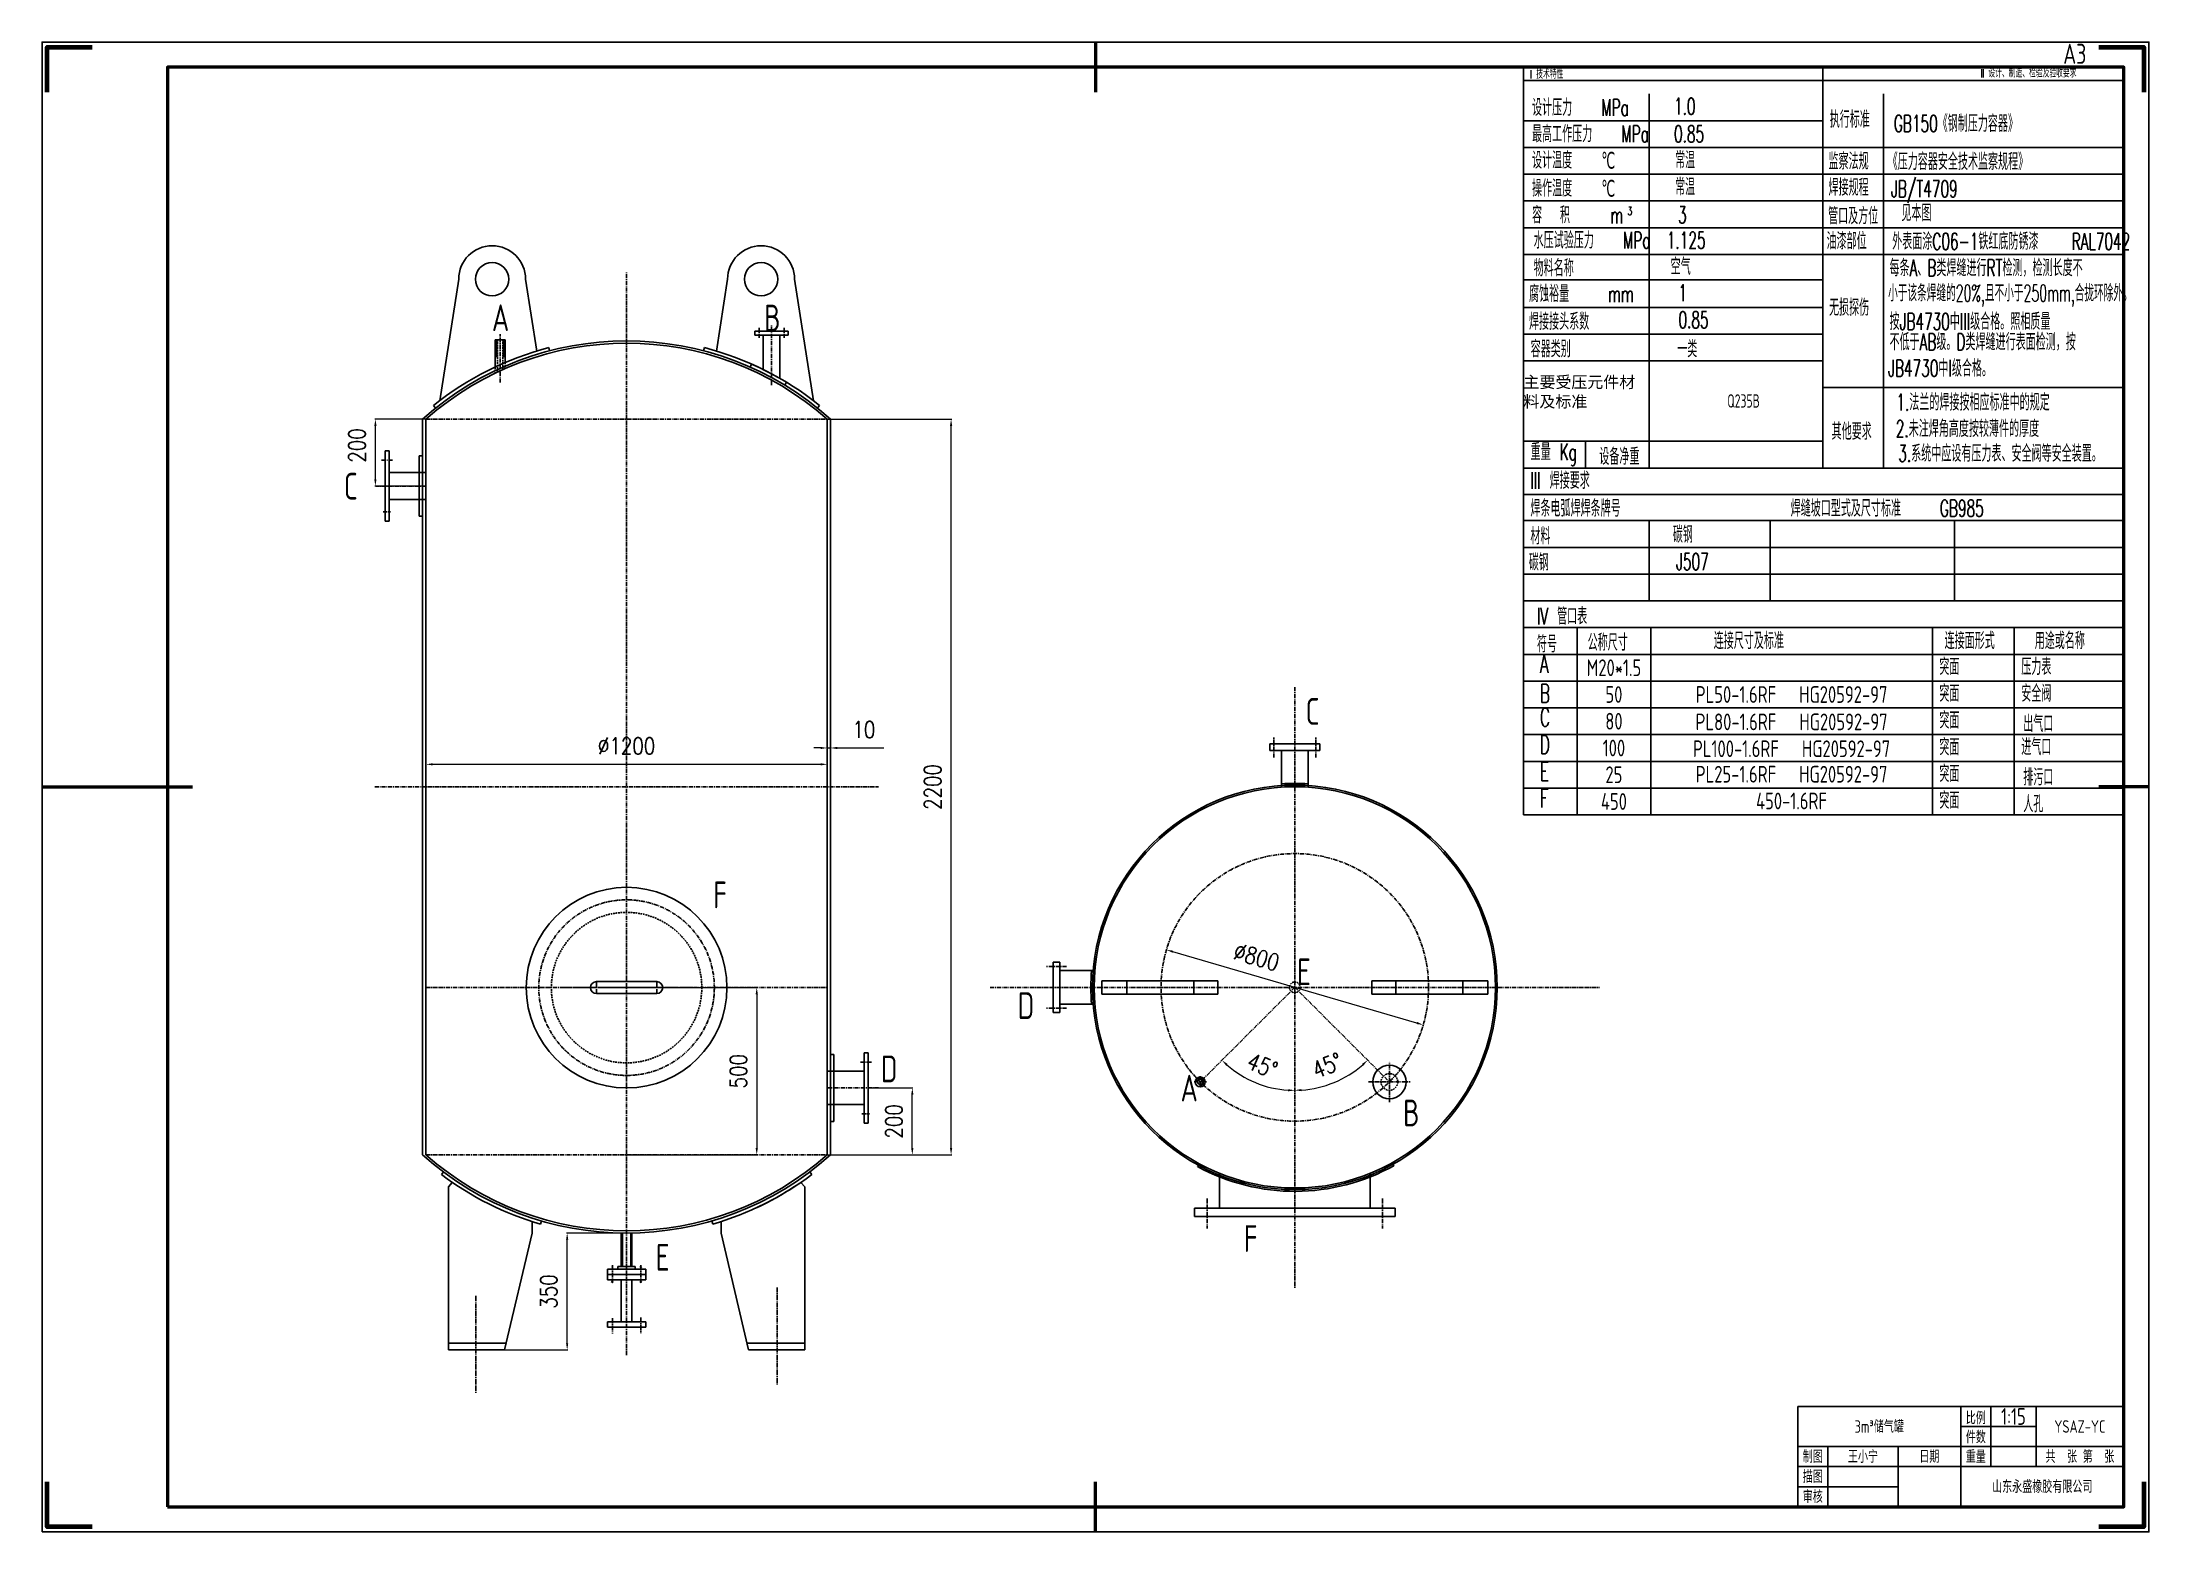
# Model space of a CAD drawing. Header units: millimetres. Extents: x -4533 to 1767, y 411 to 4866.
import ezdxf

# ---------------------------------------------------------------- set-up
doc = ezdxf.new("R2010")
doc.units = ezdxf.units.MM
doc.header["$LTSCALE"] = 10
for name, pattern in [('CENTER', [2, 1.25, -0.25, 0.25, -0.25]), ('CENTER2', [1.125, 0.75, -0.125, 0.125, -0.125]), ('DASHED', [0.75, 0.5, -0.25])]:
    doc.linetypes.add(name, pattern=pattern)
for name, color, linetype in [('1轮廓实线层', 7, 'Continuous'), ('2', 7, 'Continuous'), ('2细线层', 4, 'Continuous'), ('3中心线层', 1, 'CENTER'), ('4虚线层', 6, 'DASHED'), ('图框_外框线', 7, 'Continuous'), ('尺寸线', 3, 'Continuous')]:
    doc.layers.add(name, color=color, linetype=linetype)
doc.layers.add('图框_内框线', color=5, linetype='Continuous', lineweight=50)
doc.layers.add('图框_角线', color=5, linetype='Continuous', lineweight=200)
doc.styles.add('HZ', font='txt', dxfattribs={"bigfont": 'hztxt'})
doc.styles.add('PC_TEXTSTYLE', font='isocp.shx', dxfattribs={"width": 0.8, "bigfont": 'hzfs.shx'})
doc.styles.get("Standard").update_dxf_attribs({"font": 'isocp.shx', "width": 0.707, "bigfont": 'hztxt.shx'})
doc.styles.add('TH_GBDIM', font='romans.shx', dxfattribs={"width": 0.8, "bigfont": 'gbcbig.shx'})
doc.dimstyles.new('TH_GBDIM', dxfattribs={"dimtxt": 50, "dimasz": 20, "dimexe": 2, "dimexo": 0, "dimgap": 30, "dimtad": 1, "dimdec": 0, "dimzin": 0, "dimdsep": 46, "dimtxsty": 'TH_GBDIM', "dimcen": 1.5, "dimclrd": 3, "dimclre": 3, "dimclrt": 1, "dimadec": 0, "dimazin": 0, "dimtfac": 0.714286, "dimtdec": 0, "dimtmove": 0, "dimatfit": 3, "dimfxl": 0, "dimtzin": 0, "dimlwd": 15, "dimlwe": 15, "dimarcsym": 0})

# ---------------------------------------------------------------- blocks, each defined once
blk = doc.blocks.new('*D9')
at = {"layer": '1轮廓实线层', "color": 3, "lineweight": 15}
for p, q in [((-3385.7, 3738.9), (-3538.8, 3738.9)), ((-3536.8, 3558.9), (-3536.8, 3718.9)), ((-3385.7, 3538.9), (-3538.8, 3538.9))]:
    blk.add_line(p, q, dxfattribs=at)
at = {"layer": '1轮廓实线层', "color": 3}
for points in [[(-3540.2, 3718.9), (-3533.5, 3718.9), (-3536.8, 3738.9)], [(-3540.2, 3558.9), (-3533.5, 3558.9), (-3536.8, 3538.9)]]:
    blk.add_solid(points, dxfattribs=at)
at = {"layer": 'Defpoints', "color": 0}
for p in [(-3536.8, 3738.9), (-3385.7, 3738.9), (-3385.7, 3538.9)]:
    blk.add_point(p, dxfattribs=at)
at = {"layer": '1轮廓实线层', "color": 1, "insert": (-3591.8, 3660.2), "char_height": 50, "attachment_point": 5, "rotation": 90, "style": 'TH_GBDIM'}
blk.add_mtext('200', dxfattribs=at)
blk = doc.blocks.new('*D10')
at = {"layer": '1轮廓实线层', "color": 3, "lineweight": 15}
for p, q in [((-2063.7, 1738.9), (-1929.2, 1738.9)), ((-1931.2, 1558.9), (-1931.2, 1718.9)), ((-2185.7, 1538.9), (-1929.2, 1538.9))]:
    blk.add_line(p, q, dxfattribs=at)
at = {"layer": '1轮廓实线层', "color": 3}
for points in [[(-1934.6, 1718.9), (-1927.9, 1718.9), (-1931.2, 1738.9)], [(-1934.6, 1558.9), (-1927.9, 1558.9), (-1931.2, 1538.9)]]:
    blk.add_solid(points, dxfattribs=at)
at = {"layer": 'Defpoints', "color": 0}
for p in [(-2063.7, 1738.9), (-1931.2, 1738.9), (-2185.7, 1538.9)]:
    blk.add_point(p, dxfattribs=at)
at = {"layer": '1轮廓实线层', "color": 1, "insert": (-1986.2, 1638.9), "char_height": 50, "attachment_point": 5, "rotation": 90, "style": 'TH_GBDIM'}
blk.add_mtext('200', dxfattribs=at)
blk = doc.blocks.new('*D11')
at = {"layer": '1轮廓实线层', "color": 3, "lineweight": 15}
for p, q in [((-2785.7, 2038.9), (-2394.4, 2038.9)), ((-2396.4, 2018.9), (-2396.4, 1558.9)), ((-2785.7, 1538.9), (-2394.4, 1538.9))]:
    blk.add_line(p, q, dxfattribs=at)
at = {"layer": '1轮廓实线层', "color": 3}
for points in [[(-2399.8, 2018.9), (-2393.1, 2018.9), (-2396.4, 2038.9)], [(-2399.8, 1558.9), (-2393.1, 1558.9), (-2396.4, 1538.9)]]:
    blk.add_solid(points, dxfattribs=at)
at = {"layer": 'Defpoints', "color": 0}
for p in [(-2785.7, 2038.9), (-2785.7, 1538.9), (-2396.4, 1538.9)]:
    blk.add_point(p, dxfattribs=at)
at = {"layer": '1轮廓实线层', "color": 1, "insert": (-2451.4, 1788.9), "char_height": 50, "attachment_point": 5, "rotation": 90, "style": 'TH_GBDIM'}
blk.add_mtext('500', dxfattribs=at)
blk = doc.blocks.new('*D12')
at = {"layer": '1轮廓实线层', "color": 3, "lineweight": 15}
blk.add_line((-422.6, 1933.1), (-1152.1, 2146.3), dxfattribs=at)
at = {"layer": '1轮廓实线层', "color": 3}
for points in [[(-1151.2, 2149.5), (-1153, 2143.1), (-1171.3, 2151.9)], [(-421.7, 1936.3), (-423.6, 1929.9), (-403.4, 1927.5)]]:
    blk.add_solid(points, dxfattribs=at)
at = {"layer": 'Defpoints', "color": 0}
for p in [(-1171.3, 2151.9), (-403.4, 1927.5)]:
    blk.add_point(p, dxfattribs=at)
at = {"layer": '1轮廓实线层', "color": 1, "insert": (-901.6, 2130.4), "char_height": 50, "attachment_point": 5, "rotation": 343.71096, "style": 'TH_GBDIM'}
blk.add_mtext('{∅800}{}{}', dxfattribs=at)
blk = doc.blocks.new('*D13')
at = {"layer": '1轮廓实线层', "color": 3, "lineweight": 15}
blk.add_arc((-787.4, 2039.7), 308.2, 228.71844, 266.28156, dxfattribs=at)
at = {"layer": '1轮廓实线层', "color": 3}
for points in [[(-993, 1805.6), (-988.4, 1810.5), (-1005.3, 1821.7)], [(-807.2, 1735.4), (-807.5, 1728.8), (-787.4, 1731.5)]]:
    blk.add_solid(points, dxfattribs=at)
at = {"layer": 'Defpoints', "color": 0}
for p in [(-787.4, 2937.9), (-787.4, 2039.7), (-941.5, 1772.8), (-1070.2, 1756.8), (-787.4, 1141.5)]:
    blk.add_point(p, dxfattribs=at)
at = {"layer": '1轮廓实线层', "color": 1, "insert": (-884.3, 1805.7), "char_height": 50, "attachment_point": 5, "rotation": 337.5, "style": 'TH_GBDIM'}
blk.add_mtext('45°', dxfattribs=at)
blk = doc.blocks.new('*D14')
at = {"layer": '1轮廓实线层', "color": 3, "lineweight": 15}
blk.add_arc((-787.4, 2039.7), 307.8, 273.72325, 311.27675, dxfattribs=at)
at = {"layer": '1轮廓实线层', "color": 3}
for points in [[(-586.6, 1810.8), (-582, 1805.9), (-569.7, 1822)], [(-767.3, 1729.2), (-767.5, 1735.8), (-787.4, 1731.9)]]:
    blk.add_solid(points, dxfattribs=at)
at = {"layer": 'Defpoints', "color": 0}
for p in [(-787.4, 2937.9), (-787.4, 2039.7), (-707.7, 1742.3), (-504.5, 1756.8), (-787.4, 1141.5)]:
    blk.add_point(p, dxfattribs=at)
at = {"layer": '1轮廓实线层', "color": 1, "insert": (-690.6, 1806.1), "char_height": 50, "attachment_point": 5, "rotation": 22.5, "style": 'TH_GBDIM'}
blk.add_mtext('45°', dxfattribs=at)
blk = doc.blocks.new('*D15')
at = {"layer": '1轮廓实线层', "color": 3, "lineweight": 15}
for p, q in [((-2785.7, 1305.1), (-2965.4, 1305.1)), ((-2963.4, 975.4), (-2963.4, 1285.1)), ((-3234.5, 955.4), (-2961.4, 955.4))]:
    blk.add_line(p, q, dxfattribs=at)
at = {"layer": '1轮廓实线层', "color": 3}
for points in [[(-2966.7, 1285.1), (-2960.1, 1285.1), (-2963.4, 1305.1)], [(-2966.7, 975.4), (-2960.1, 975.4), (-2963.4, 955.4)]]:
    blk.add_solid(points, dxfattribs=at)
at = {"layer": 'Defpoints', "color": 0}
for p in [(-2963.4, 1305.1), (-2785.7, 1305.1), (-3234.5, 955.4)]:
    blk.add_point(p, dxfattribs=at)
at = {"layer": '1轮廓实线层', "color": 1, "insert": (-3018.4, 1130.2), "char_height": 50, "attachment_point": 5, "rotation": 90, "style": 'TH_GBDIM'}
blk.add_mtext('350', dxfattribs=at)
blk = doc.blocks.new('*D16')
at = {"layer": '1轮廓实线层', "color": 3, "lineweight": 15}
for p, q in [((-3385.7, 2638.9), (-3385.7, 2708.7)), ((-3365.7, 2706.7), (-2205.7, 2706.7)), ((-2185.7, 2638.9), (-2185.7, 2708.7))]:
    blk.add_line(p, q, dxfattribs=at)
at = {"layer": '1轮廓实线层', "color": 3}
for points in [[(-3365.7, 2710), (-3365.7, 2703.3), (-3385.7, 2706.7)], [(-2205.7, 2710), (-2205.7, 2703.3), (-2185.7, 2706.7)]]:
    blk.add_solid(points, dxfattribs=at)
at = {"layer": 'Defpoints', "color": 0}
for p in [(-2185.7, 2706.7), (-3385.7, 2638.9), (-2185.7, 2638.9)]:
    blk.add_point(p, dxfattribs=at)
at = {"layer": '1轮廓实线层', "color": 1, "insert": (-2785.7, 2761.7), "char_height": 50, "attachment_point": 5, "style": 'TH_GBDIM'}
blk.add_mtext('{%%c1200}{}{}', dxfattribs=at)
blk = doc.blocks.new('*D17')
at = {"layer": '1轮廓实线层', "color": 3, "lineweight": 15}
for p, q in [((-2205.7, 2755.6), (-2225.7, 2755.6)), ((-2185.7, 2708.7), (-2185.7, 2757.6)), ((-2185.7, 2755.6), (-2175.7, 2755.6)), ((-2175.7, 2708.7), (-2175.7, 2757.6)), ((-2155.7, 2755.6), (-2016.6, 2755.6))]:
    blk.add_line(p, q, dxfattribs=at)
at = {"layer": '1轮廓实线层', "color": 3}
for points in [[(-2205.7, 2758.9), (-2205.7, 2752.2), (-2185.7, 2755.6)], [(-2155.7, 2758.9), (-2155.7, 2752.2), (-2175.7, 2755.6)]]:
    blk.add_solid(points, dxfattribs=at)
at = {"layer": 'Defpoints', "color": 0}
for p in [(-2175.7, 2755.6), (-2185.7, 2708.7), (-2175.7, 2708.7)]:
    blk.add_point(p, dxfattribs=at)
at = {"layer": '1轮廓实线层', "color": 1, "insert": (-2076.1, 2810.6), "char_height": 50, "attachment_point": 5, "style": 'TH_GBDIM'}
blk.add_mtext('10', dxfattribs=at)
blk = doc.blocks.new('*D18')
at = {"layer": '1轮廓实线层', "color": 3, "lineweight": 15}
for p, q in [((-2185.7, 3738.9), (-1813.3, 3738.9)), ((-1815.3, 1558.9), (-1815.3, 3718.9)), ((-2185.7, 1538.9), (-1813.3, 1538.9))]:
    blk.add_line(p, q, dxfattribs=at)
at = {"layer": '1轮廓实线层', "color": 3}
for points in [[(-1818.7, 3718.9), (-1812, 3718.9), (-1815.3, 3738.9)], [(-1818.7, 1558.9), (-1812, 1558.9), (-1815.3, 1538.9)]]:
    blk.add_solid(points, dxfattribs=at)
at = {"layer": 'Defpoints', "color": 0}
for p in [(-2185.7, 3738.9), (-1815.3, 3738.9), (-2185.7, 1538.9)]:
    blk.add_point(p, dxfattribs=at)
at = {"layer": '1轮廓实线层', "color": 1, "insert": (-1870.3, 2638.9), "char_height": 50, "attachment_point": 5, "rotation": 90, "style": 'TH_GBDIM'}
blk.add_mtext('2200', dxfattribs=at)

msp = doc.modelspace()

# ---------------------------------------------------------------- linework, layer by layer
at = {"linetype": 'CENTER2', "ltscale": 2}
for p, q in [((-2984.6, 2038.9), (-2586.7, 2038.9)), ((-2875.7, 2056.9), (-2875.7, 2020.9)), ((-2695.7, 2056.9), (-2695.7, 2020.9)), ((-2828.2, 1209.1), (-2828.2, 1156.1)), ((-2743.2, 1209.1), (-2743.2, 1156.1)), ((-2828.2, 1050.8), (-2828.2, 1004.7)), ((-2743.2, 1052.5), (-2743.2, 1005.6))]:
    msp.add_line(p, q, dxfattribs=at)
msp.add_circle((-1070.2, 1756.9), 8)
at = {"layer": '1轮廓实线层'}
for p, q in [((-3178.8, 3894.7), (-3178.7, 3976.2)), ((-3173.5, 3976.2), (-3173.5, 3924.2)), ((-3173.5, 3976.2), (-3153.5, 3976.2)), ((-3153.5, 3976.2), (-3153.5, 3924.2)), ((-3148.5, 3908.3), (-3148.5, 3976.2)), ((-3395.7, 1538.9), (-3395.7, 3738.9)), ((-3385.7, 1538.9), (-3385.7, 3738.9)), ((-2185.7, 1538.9), (-2185.7, 3738.9)), ((-2175.7, 1538.9), (-2175.7, 3738.9)), ((-827.4, 2747.6), (-827.4, 2638.4)), ((-747.4, 2747.6), (-747.4, 2638.4)), ((-1490.3, 2089.7), (-1385.3, 2089.7)), ((-1490.3, 1989.7), (-1385.3, 1989.7)), ((-1078.2, 1503.5), (-1075.8, 1507.9)), ((-1012.4, 1483.5), (-1012.4, 1379.7)), ((-562.4, 1483.5), (-562.4, 1379.7)), ((-491.2, 1506.4), (-493.7, 1510.8))]:
    msp.add_line(p, q, dxfattribs=at)
at = {"layer": '2'}
for p, q in [((-3344.6, 3794.1), (-3287.8, 4157.3)), ((-3054.2, 3942.7), (-3087.8, 4157.3)), ((-2517.1, 3942.7), (-2483.5, 4157.3)), ((-2226.7, 3794.1), (-2283.5, 4157.3)), ((-3178.9, 3976.2), (-3148.5, 3976.2)), ((-2302, 4002.5), (-2402, 4002.5)), ((-2402, 4002.5), (-2402, 3990.5)), ((-2302, 3990.5), (-2402, 3990.5)), ((-2377, 3887), (-2377, 3990.5)), ((-2377, 3990.5), (-2327, 3990.5)), ((-2327, 3860.5), (-2327, 3990.5)), ((-2302, 4002.5), (-2302, 3990.5)), ((-3173.5, 3924.2), (-3171.5, 3924.2)), ((-3155.5, 3924.2), (-3153.5, 3924.2)), ((-3018.2, 3952.9), (-3015.7, 3943.2)), ((-2553.1, 3952.9), (-2555.6, 3943.2)), ((-2412.2, 3903.3), (-2416.1, 3894.5)), ((-2307, 3849.1), (-2312.3, 3840.3)), ((-3362.9, 3779.8), (-3356.7, 3772)), ((-2208.4, 3779.8), (-2214.6, 3772)), ((-3507.7, 3588.9), (-3507.7, 3643.9)), ((-3507.7, 3643.9), (-3495.7, 3643.9)), ((-3495.7, 3643.9), (-3495.7, 3433.9)), ((-3395.7, 3628.9), (-3405.7, 3628.9)), ((-3405.7, 3628.9), (-3405.7, 3448.9)), ((-3507.7, 3588.9), (-3507.7, 3488.9)), ((-3495.7, 3498.9), (-3495.7, 3578.9)), ((-3495.7, 3578.9), (-3385.7, 3578.9)), ((-3507.7, 3433.9), (-3507.7, 3488.9)), ((-3385.7, 3498.9), (-3495.7, 3498.9)), ((-3495.7, 3433.9), (-3507.7, 3433.9)), ((-3395.7, 3448.9), (-3405.7, 3448.9)), ((-862.4, 2767.6), (-712.4, 2767.6)), ((-862.4, 2767.6), (-862.4, 2747.6)), ((-862.4, 2747.6), (-712.4, 2747.6)), ((-712.4, 2767.6), (-712.4, 2747.6)), ((-1510.3, 1964.7), (-1510.3, 2114.7)), ((-1510.3, 2114.7), (-1490.3, 2114.7)), ((-1490.3, 1964.7), (-1490.3, 2114.7)), ((-2875.7, 2056.9), (-2695.7, 2056.9)), ((-2875.7, 2020.9), (-2695.7, 2020.9)), ((-1364.6, 2019.7), (-1364.6, 2059.7)), ((-1364.6, 2059.7), (-1017.4, 2059.7)), ((-1364.6, 2019.7), (-1017.4, 2019.7)), ((-1289.5, 2059.7), (-1289.5, 2019.7)), ((-1089.5, 2059.7), (-1089.5, 2019.7)), ((-1017.4, 2059.7), (-1017.4, 2019.7)), ((-210.1, 2059.7), (-557.3, 2059.7)), ((-557.3, 2059.7), (-557.3, 2019.7)), ((-210.1, 2019.7), (-557.3, 2019.7)), ((-485.2, 2059.7), (-485.2, 2019.7)), ((-285.2, 2059.7), (-285.2, 2019.7)), ((-210.1, 2019.7), (-210.1, 2059.7)), ((-1510.3, 1964.7), (-1490.3, 1964.7)), ((-2175.7, 1788.9), (-2175.7, 1838.9)), ((-2175.7, 1838.9), (-2165.7, 1838.9)), ((-2165.7, 1838.9), (-2165.7, 1638.9)), ((-2075.7, 1788.9), (-2075.7, 1843.9)), ((-2075.7, 1843.9), (-2063.7, 1843.9)), ((-2063.7, 1843.9), (-2063.7, 1633.9)), ((-2185.7, 1788.9), (-2075.7, 1788.9)), ((-2075.7, 1788.9), (-2075.7, 1688.9)), ((-2075.7, 1688.9), (-2185.7, 1688.9)), ((-2175.7, 1638.9), (-2165.7, 1638.9)), ((-2075.7, 1633.9), (-2075.7, 1688.9)), ((-2063.7, 1633.9), (-2075.7, 1633.9)), ((-3339.4, 1479.7), (-3333.4, 1487.7)), ((-3318.5, 1442.8), (-3307, 1456.5)), ((-2252.8, 1442.8), (-2264.3, 1456.5)), ((-2231.9, 1479.7), (-2237.9, 1487.7)), ((-3318.5, 1442.8), (-3318.5, 955.4)), ((-2252.8, 1442.8), (-2252.8, 955.4)), ((-3068.5, 1339.5), (-3068.5, 1304.6)), ((-3043.2, 1331.7), (-3040.5, 1341.4)), ((-2528.1, 1331.7), (-2530.9, 1341.4)), ((-2502.8, 1339.5), (-2502.8, 1304.6)), ((-1087.4, 1379.7), (-487.4, 1379.7)), ((-1087.4, 1379.7), (-1087.4, 1354.7)), ((-1087.4, 1354.7), (-487.4, 1354.7)), ((-1012.4, 1379.7), (-562.4, 1379.7)), ((-487.4, 1379.7), (-487.4, 1354.7)), ((-3150.5, 955.4), (-3068.5, 1304.6)), ((-2801.7, 1305.2), (-2801.7, 1205.1)), ((-2798.2, 1305.1), (-2798.2, 1205.1)), ((-2773.2, 1305.1), (-2773.2, 1205.1)), ((-2769.7, 1305.2), (-2769.7, 1205.1)), ((-2420.8, 955.4), (-2502.8, 1304.6)), ((-2843.2, 1197.1), (-2843.2, 1165.1)), ((-2843.2, 1197.1), (-2728.2, 1197.1)), ((-2830, 1202.3), (-2826.4, 1204.6)), ((-2829.6, 1205.4), (-2827.1, 1202.3)), ((-2811.7, 1205.1), (-2811.7, 1197.1)), ((-2811.7, 1205.1), (-2759.7, 1205.1)), ((-2759.7, 1205.1), (-2759.7, 1197.1)), ((-2746.4, 1203.6), (-2740.7, 1204.8)), ((-2745, 1206.7), (-2740.2, 1201.7)), ((-2728.2, 1197.1), (-2728.2, 1165.1)), ((-2843.2, 1181.1), (-2728.2, 1181.1)), ((-2843.2, 1165.1), (-2728.2, 1165.1)), ((-2831.3, 1160.4), (-2825.5, 1157.2)), ((-2826.3, 1160.5), (-2830.1, 1156.5)), ((-2801.7, 1165.1), (-2801.7, 1039.1)), ((-2769.7, 1165.1), (-2769.7, 1039.1)), ((-2740.7, 1160.9), (-2745.7, 1157)), ((-2745, 1160.2), (-2740.3, 1157.7)), ((-2843.2, 1039.1), (-2728.2, 1039.1)), ((-2843.2, 1039.1), (-2843.2, 1023.1)), ((-2843.2, 1023.1), (-2728.2, 1023.1)), ((-2728.2, 1039.1), (-2728.2, 1023.1)), ((-3145.8, 975.4), (-3318.5, 975.4)), ((-3150.5, 955.4), (-3318.5, 955.4)), ((-2425.5, 975.4), (-2252.8, 975.4)), ((-2420.8, 955.4), (-2252.8, 955.4))]:
    msp.add_line(p, q, dxfattribs=at)
for centre, radius in [((-3187.8, 4157.3), 50), ((-2383.5, 4157.3), 50), ((-787.4, 2039.7), 605), ((-787.4, 2039.7), 600), ((-2785.7, 2038.9), 300), ((-1070.2, 1756.8), 15), ((-504.5, 1756.8), 50)]:
    msp.add_circle(centre, radius, dxfattribs=at)
for centre, radius, start, end in [((-3187.8, 4157.3), 100, 0, 180), ((-2383.5, 4157.3), 100, 0, 180), ((-2785.7, 3060), 912.7, 48.05881, 131.94119), ((-2785.7, 3060), 906, 48.52921, 131.47079), ((-2785.7, 3060), 922.7, 104.59815, 128.73104), ((-2785.7, 3060), 922.7, 51.26896, 75.40185), ((-2804.8, 3013.4), 972.7, 59.21782, 66.19377), ((-787.4, 2039.7), 610, 86.2402, 93.7598), ((-787.4, 2039.7), 610, 175.29835, 184.70165), ((-2875.7, 2038.9), 18, 90, 270), ((-2695.7, 2038.9), 18, 270, 90), ((-2785.7, 2217.7), 912.7, 228.05881, 311.94119), ((-2785.7, 2217.7), 906, 228.52921, 311.47079), ((-2785.7, 2217.7), 922.7, 233.11819, 253.7893), ((-2785.7, 2217.7), 922.7, 286.2107, 306.88181), ((-2785.7, 2217.7), 922.7, 295.05942, 304.04058), ((-787.3, 2039.8), 610.1, 241.52895, 299.03376)]:
    msp.add_arc(centre, radius, start, end, dxfattribs=at)
at = {"layer": '2细线层'}
msp.add_arc((-1070.2, 1756.8), 10, 270, 179.60862, dxfattribs=at)
at = {"layer": '3中心线层'}
for p, q in [((-2785.7, 940.2), (-2785.7, 4178.7)), ((-3163.5, 3848.2), (-3163.5, 3993.4)), ((-2389.5, 3981.6), (-2389.5, 4011.6)), ((-2352, 3841), (-2352, 4018.5)), ((-2314.5, 3981.6), (-2314.5, 4011.6)), ((-3385.7, 3738.9), (-2185.7, 3738.9)), ((-3518.1, 3616.4), (-3485.2, 3616.4)), ((-3385.7, 3538.9), (-3535.2, 3538.9)), ((-3513.8, 3461.4), (-3491.4, 3461.4)), ((-787.4, 2937.9), (-787.4, 1141.5)), ((-849.9, 2727), (-849.9, 2788.2)), ((-724.9, 2727), (-724.9, 2788.2)), ((-3539, 2638.9), (-2032.4, 2638.9)), ((-1469.7, 2102.2), (-1530.9, 2102.2)), ((-3385.7, 2038.9), (-2185.7, 2038.9)), ((-1698.8, 2039.7), (124.1, 2039.7)), ((-787.4, 2039.7), (-1070.2, 1756.8)), ((-787.4, 2039.7), (-504.5, 1756.8)), ((-1469.7, 1977.2), (-1530.9, 1977.2)), ((-2086.1, 1816.4), (-2053.2, 1816.4)), ((-1070.2, 1774.2), (-1070.2, 1739.6)), ((-504.5, 1696.6), (-504.5, 1817.1)), ((-2031.9, 1738.9), (-2185.7, 1738.9)), ((-1088.7, 1756.9), (-1051.7, 1756.9)), ((-566.8, 1756.8), (-442.2, 1756.8)), ((-2081.8, 1661.4), (-2059.4, 1661.4)), ((-3385.7, 1538.9), (-2185.7, 1538.9)), ((-1049.9, 1407.9), (-1049.9, 1318.5)), ((-524.9, 1407.9), (-524.9, 1318.5))]:
    msp.add_line(p, q, dxfattribs=at)
at = {"layer": '3中心线层', "linetype": 'CENTER2', "ltscale": 2}
for p, q in [((-2335.2, 1142.4), (-2335.2, 851.3)), ((-3236.1, 1116.9), (-3236.1, 825.8))]:
    msp.add_line(p, q, dxfattribs=at)
at = {"layer": '3中心线层'}
for centre, radius in [((-787.4, 2039.7), 400), ((-2785.7, 2038.9), 262.5)]:
    msp.add_circle(centre, radius, dxfattribs=at)
at = {"layer": '4虚线层'}
for p, q in [((-3171.5, 3976.2), (-3171.5, 3924.2)), ((-3155.5, 3976.2), (-3155.5, 3924.2)), ((-3171.5, 3924.2), (-3171.5, 3879.7)), ((-3155.5, 3924.2), (-3155.9, 3886.9)), ((-3148.5, 3908.3), (-3148.6, 3890.1)), ((-3178.8, 3894.7), (-3178.9, 3876.2))]:
    msp.add_line(p, q, dxfattribs=at)
for centre, radius in [((-2785.7, 2038.9), 225), ((-787.4, 2039.7), 16), ((-504.5, 1756.8), 25)]:
    msp.add_circle(centre, radius, dxfattribs=at)
at = {"layer": '图框_内框线'}
for points in [[(-1383.4, 4866.4), (-1383.4, 4716.4)], [(-4533.4, 2638.9), (-4083.4, 2638.9)], [(1766.6, 2638.9), (1616.6, 2638.9)], [(-1383.4, 411.4), (-1383.4, 561.4)]]:
    msp.add_lwpolyline(points, dxfattribs=at)
msp.add_lwpolyline([(-4158.4, 486.4), (1691.6, 486.4), (1691.6, 4791.4), (-4158.4, 4791.4)], close=True, dxfattribs=at)
at = {"layer": '图框_外框线'}
for p, q in [((716.6, 486.4), (716.6, 786.4)), ((716.6, 786.4), (1691.6, 786.4)), ((1204.1, 486.4), (1204.1, 786.4)), ((1294.1, 606.4), (1294.1, 786.4)), ((1429.1, 606.4), (1429.1, 786.4)), ((1691.6, 486.4), (1691.6, 786.4)), ((1204.1, 726.4), (1429.1, 726.4)), ((716.6, 666.4), (1691.6, 666.4)), ((806.6, 486.4), (806.6, 666.4)), ((1016.6, 486.4), (1016.6, 666.4)), ((716.6, 606.4), (1691.6, 606.4)), ((716.6, 546.4), (1016.6, 546.4)), ((716.6, 486.4), (1691.6, 486.4))]:
    msp.add_line(p, q, dxfattribs=at)
msp.add_lwpolyline([(-4533.4, 411.4), (1766.6, 411.4), (1766.6, 4866.4), (-4533.4, 4866.4)], close=True, dxfattribs=at)
at = {"layer": '图框_角线', "flags": 128}
for points in [[(-4518.4, 4716.4), (-4518.4, 4851.4), (-4383.4, 4851.4)], [(1616.6, 4851.4), (1751.6, 4851.4), (1751.6, 4716.4)], [(-4383.4, 426.4), (-4518.4, 426.4), (-4518.4, 561.4)], [(1751.6, 561.4), (1751.6, 426.4), (1616.6, 426.4)]]:
    msp.add_lwpolyline(points, dxfattribs=at)
at = {"layer": '尺寸线'}
for p, q in [((-103.7, 4791.4), (-103.7, 2555.5)), ((791.6, 4791.4), (791.6, 3592)), ((793.9, 4791.4), (1691.6, 4791.4)), ((1691.6, 4791.4), (1691.6, 2555.5)), ((-103.7, 4751.4), (1691.6, 4751.4)), ((272.2, 4711.4), (272.2, 3592)), ((972.9, 4711.4), (972.9, 3592)), ((-103.7, 4631.4), (791.6, 4631.4)), ((-103.7, 4551.4), (1691.6, 4551.4)), ((-103.7, 4471.4), (1691.6, 4471.4)), ((-103.7, 4391.4), (1691.6, 4391.4)), ((-103.7, 4311.4), (1691.6, 4311.4)), ((-103.7, 4231.4), (1691.6, 4231.4)), ((-103.7, 4156), (791.6, 4156)), ((-103.7, 4073), (791.6, 4073)), ((-103.7, 3992.7), (791.6, 3992.7)), ((-103.7, 3913.4), (791.6, 3913.4)), ((791.6, 3833.4), (1691.6, 3833.4)), ((-103.7, 3673.4), (791.6, 3673.4)), ((81.8, 3673.4), (81.8, 3591.8)), ((-103.7, 3592), (1691.6, 3592)), ((-103.7, 3513.7), (1691.6, 3513.7)), ((-103.7, 3435.5), (1691.6, 3435.5)), ((272.2, 3435.5), (272.2, 3195.5)), ((634.3, 3435.5), (634.3, 3195.5)), ((1185.8, 3435.5), (1185.8, 3195.5)), ((-103.7, 3355.5), (1691.6, 3355.5)), ((-103.7, 3275.5), (1691.6, 3275.5)), ((-103.7, 3195.5), (1691.6, 3195.5)), ((-103.7, 3195.5), (1691.6, 3195.5)), ((-103.7, 3115.5), (1691.6, 3115.5)), ((56.8, 3115.5), (56.8, 2555.5)), ((277.1, 3115.5), (277.1, 2555.5)), ((1119.2, 3115.5), (1119.2, 2555.5)), ((1364.2, 3115.5), (1364.2, 2555.5)), ((-103.7, 3035.5), (1691.6, 3035.5)), ((-103.7, 2955.5), (1691.6, 2955.5)), ((-103.7, 2875.5), (1691.6, 2875.5)), ((-103.7, 2795.5), (1691.6, 2795.5)), ((-103.7, 2795.5), (1691.6, 2795.5)), ((-103.7, 2715.5), (1691.6, 2715.5)), ((-103.7, 2635.5), (1691.6, 2635.5)), ((-103.7, 2635.5), (1691.6, 2635.5)), ((-103.7, 2555.5), (1691.6, 2555.5))]:
    msp.add_line(p, q, dxfattribs=at)

# ---------------------------------------------------------------- texts
at = {"layer": '1轮廓实线层', "attachment_point": 5, "style": 'PC_TEXTSTYLE'}
for s, insert, char_height, width in [('{\\C1;A3}', (1545.1, 4831.4), 60, 129.664), ('{\\C3;A}', (-3162.5, 4042), 80, 43.994), ('{\\C3;B}', (-2349.9, 4041.4), 80, 43.994), ('{\\C3;C}', (-3610.4, 3538.3), 80, 43.994), ('{\\C3;M20*1.5}', (166.9, 2995.5), 50, 220.281), ('{\\C3;C}', (-734.3, 2865), 80, 43.994), ('{\\C3;50}', (166.9, 2915.5), 50, 220.281), ('{\\C3;PL50-1.6RF   HG20592-97}', (698.1, 2915.5), 50, 842.129), ('{\\C3;80}', (166.9, 2835.5), 50, 220.281), ('{\\C3;PL80-1.6RF   HG20592-97}', (698.1, 2833.6), 50, 842.129), ('{\\C3;100}', (166.9, 2755.5), 50, 220.281), ('{\\C3;PL100-1.6RF   HG20592-97}', (698.1, 2753.3), 50, 842.129), ('{\\C3;25}', (166.9, 2675.5), 50, 220.281), ('{\\C3;PL25-1.6RF   HG20592-97}', (698.1, 2677.1), 50, 842.129), ('{\\C3;450}', (166.9, 2595.5), 50, 220.281), ('{\\C3;450-1.6RF}', (698.1, 2597.1), 50, 842.129), ('{\\C3;F}', (-2506.3, 2316), 80, 43.994), ('{\\C3;E}', (-760, 2086.1), 80, 43.994), ('{\\C3;D}', (-1591.4, 1985.1), 80, 43.994), ('{\\C3;D}', (-2000.4, 1795.9), 80, 43.994), ('{\\C3;A}', (-1103.2, 1738.3), 80, 43.994), ('{\\C3;B}', (-439.1, 1664.2), 80, 43.994), ('{\\C3;F}', (-919.3, 1288.2), 80, 43.994), ('{\\C3;E}', (-2677.9, 1232.2), 80, 43.994), ('{\\C1;比例}', (1249.1, 751.9), 37.5, 90), ('{\\C1;1:15}', (1361.6, 756.4), 50, 135), ('{\\C1;3m³储气罐}', (960.3, 726.4), 37.5, 487.5), ('{\\C1;件数}', (1249.1, 694.6), 37.5, 90), ('{\\C1;YSAZ-YC}', (1560.3, 726.4), 37.5, 262.5), ('{\\C1;制图}', (761.6, 636.4), 37.5, 90), ('{\\C1;王小宁}', (911.6, 636.4), 37.5, 210), ('{\\C1;日期}', (1110.3, 636.4), 37.5, 187.5), ('{\\C1;重量}', (1249.1, 636.4), 37.5, 90), ('{\\C1;共  张 第  张}', (1560.3, 636.4), 37.5, 262.5), ('{\\C1;描图}', (761.6, 576.4), 37.5, 90), ('{\\C1;山东永盛橡胶有限公司}', (1447.8, 546.4), 37.5, 487.5), ('{\\C1;审核}', (761.6, 516.4), 37.5, 90)]:
    msp.add_mtext(s, dxfattribs=dict(at, insert=insert, char_height=char_height, width=width))
at = {"layer": '2', "insert": (531.9, 3793.4), "char_height": 40, "width": 519.388, "attachment_point": 5}
msp.add_mtext('{\\W1.98437; }Q235B', dxfattribs=at)
at = {"layer": '尺寸线', "style": 'HZ'}
for s, height, width, p in [('II 设计、制造、检验及验收要求', 25, 0.6, (1263.2, 4761)), ('I 技术特性', 25, 0.6, (-84, 4757.4)), ('设计压力   MPa', 50, 0.6, (-78, 4645.8)), ('1.0', 50, 0.6, (346.6, 4649.5)), ('执行标准', 50, 0.6, (812.2, 4610.4)), ('最高工作压力   MPa', 50, 0.6, (-78, 4566.9)), ('0.85', 50, 0.6, (346.6, 4566.9)), ('GB150《钢制压力容器》', 50, 0.6, (1004.1, 4598)), ('设计温度   ℃', 50, 0.6, (-78, 4488.1)), ('常温', 50, 0.6, (349.8, 4488.6)), ('监察法规', 50, 0.6, (808.6, 4485.1)), ('《压力容器安全技术监察规程》', 50, 0.6, (985.6, 4483.9)), ('操作温度   ℃', 50, 0.6, (-78, 4404.3)), ('常温', 50, 0.6, (349.8, 4408.6)), ('焊接规程', 50, 0.6, (808.6, 4406.9)), ('JB/T4709', 50, 0.6, (995.5, 4402.7)), ('容  积    m', 50, 0.6, (-78, 4324.3)), ('3', 25, 0.6, (208.1, 4348.9)), ('3', 50, 0.6, (358.8, 4324.6)), ('管口及方位', 50, 0.6, (807.4, 4321.6)), ('见本图', 50, 0.6, (1026.5, 4330.6)), ('水压试验压力   MPa', 50, 0.6, (-73.2, 4248.8)), ('1.125', 50, 0.6, (325.3, 4248.8)), ('油漆部位', 50, 0.6, (802.7, 4246.5)), ('外表面涂C06-1铁红底防锈漆   RAL7042', 50, 0.6, (999.1, 4245.5)), ('物料名称', 50, 0.6, (-73.2, 4165.8)), ('空气', 50, 0.6, (336.5, 4170.5)), ('每条A、B类焊缝进行RT检测，检测长度不', 50, 0.6, (991, 4166.3)), ('腐蚀裕量    mm', 50, 0.6, (-87, 4088.8)), ('1', 50, 0.6, (359.9, 4091.3)), ('无损探伤', 50, 0.6, (810.2, 4047.7)), ('小于该条焊缝的20%,且不小于250mm,合拢环除外。', 50, 0.55, (986.8, 4091)), ('焊接接头系数', 50, 0.6, (-87, 4005.7)), ('0.85', 50, 0.6, (359.9, 4011)), ('按JB4730中III级合格。照相质量', 50, 0.6, (991, 4005.8)), ('容器类别', 50, 0.6, (-82.2, 3923.9)), ('一类', 50, 0.6, (356.2, 3923.9)), ('不低于AB级。D类焊缝进行表面检测，按', 50, 0.6, (991, 3944.9)), ('JB4730中I级合格。', 50, 0.6, (986.8, 3866.1)), ('1.法兰的焊接按相应标准中的规定', 50, 0.6, (1011.5, 3764.4)), ('其他要求', 50, 0.6, (817.8, 3677.2)), ('2.未注焊角高度按较薄件的厚度', 50, 0.6, (1009.9, 3685.5)), ('重量 Kg', 50, 0.6, (-82.2, 3616.1)), ('设备净重', 50, 0.6, (123.1, 3602.3)), ('3.系统中应设有压力表、安全阀等安全装置。', 50, 0.6, (1017.3, 3611.4)), ('III 焊接要求', 50, 0.6, (-82.9, 3530.4)), ('焊条电弧焊焊条牌号', 50, 0.6, (-82.9, 3447.3)), ('焊缝坡口型式及尺寸标准    GB985', 50, 0.6, (695.4, 3447.3)), ('材料', 50, 0.6, (-82.9, 3364.1)), ('碳钢', 50, 0.6, (343, 3369)), ('碳钢', 50, 0.6, (-87.8, 3285.9)), ('J507', 50, 0.6, (352.8, 3287.7)), ('IV 管口表', 50, 0.6, (-63.3, 3124.5)), ('符号', 50, 0.6, (-63.3, 3041.4)), ('公称尺寸', 50, 0.6, (88.4, 3046.3)), ('连接尺寸及标准', 50, 0.6, (465.4, 3051.2)), ('连接面形式', 50, 0.6, (1155.7, 3051.2)), ('用途或名称', 50, 0.6, (1425.3, 3051.2)), ('A', 55, 0.6, (-54.2, 2980)), ('突面', 50, 0.6, (1140, 2973.6)), ('压力表', 50, 0.6, (1385.1, 2973.6)), ('B', 55, 0.6, (-54.2, 2891.2)), ('突面', 50, 0.6, (1140, 2893.6)), ('安全阀', 50, 0.6, (1385.1, 2893.7)), ('C', 55, 0.6, (-54.2, 2820)), ('突面', 50, 0.6, (1140, 2813.6)), ('出气口', 50, 0.6, (1391, 2803.2)), ('D', 55, 0.6, (-54.2, 2738.1)), ('突面', 50, 0.6, (1140, 2733.6)), ('进气口', 50, 0.6, (1385.1, 2733.7)), ('E', 55, 0.6, (-54.2, 2657.7)), ('突面', 50, 0.6, (1140, 2653.6)), ('排污口', 50, 0.6, (1391, 2643.2)), ('F', 55, 0.6, (-54.2, 2577.7)), ('突面', 50, 0.6, (1140, 2573.6)), ('人孔', 50, 0.6, (1391, 2563.2))]:
    msp.add_text(s, height=height, dxfattribs=dict(at, width=width)).set_placement(p)
at = {"layer": '尺寸线', "insert": (-103.7, 3867.3), "char_height": 35, "width": 375.874, "attachment_point": 1, "style": 'HZ'}
msp.add_mtext('{\\fSimSun|b0|i0|c134|p54;主要受压元件材料及标准}', dxfattribs=at)

# ---------------------------------------------------------------- dimensions: what is measured, and where the dimension line sits
at = {"layer": '1轮廓实线层'}
dim = msp.add_linear_dim(base=(-3536.8, 3738.9), p1=(-3385.7, 3538.9), p2=(-3385.7, 3738.9), angle=90, dimstyle='TH_GBDIM', dxfattribs=at)
dim.commit()
dim.dimension.update_dxf_attribs({"geometry": '*D9', "text_midpoint": (-3536.8, 3660.2), "dimtype": 160})
for base, p1, p2, picture, middle in [((-1815.3, 3738.9), (-2185.7, 1538.9), (-2185.7, 3738.9), '*D18', (-1870.3, 2638.9)), ((-2396.4, 1538.9), (-2785.7, 2038.9), (-2785.7, 1538.9), '*D11', (-2451.4, 1788.9)), ((-1931.2, 1738.9), (-2185.7, 1538.9), (-2063.7, 1738.9), '*D10', (-1986.2, 1638.9)), ((-2963.4, 1305.1), (-3234.5, 955.4), (-2785.7, 1305.1), '*D15', (-3018.4, 1130.2))]:
    dim = msp.add_linear_dim(base=base, p1=p1, p2=p2, angle=90, dimstyle='TH_GBDIM', dxfattribs=at)
    dim.commit()
    dim.dimension.update_dxf_attribs({"geometry": picture, "text_midpoint": middle})
for base, line1, line2, picture, middle in [((-941.5, 1772.8), ((-787.4, 2937.9), (-787.4, 1141.5)), ((-787.4, 2039.7), (-1070.2, 1756.8)), '*D13', (-884.3, 1805.7)), ((-707.7, 1742.3), ((-787.4, 2039.7), (-504.5, 1756.8)), ((-787.4, 2937.9), (-787.4, 1141.5)), '*D14', (-690.6, 1806.1))]:
    dim = msp.add_angular_dim_2l(base=base, line1=line1, line2=line2, dimstyle='TH_GBDIM', dxfattribs=at)
    dim.commit()
    dim.dimension.update_dxf_attribs({"geometry": picture, "text_midpoint": middle})
dim = msp.add_linear_dim(base=(-2175.7, 2755.6), p1=(-2185.7, 2708.7), p2=(-2175.7, 2708.7), dimstyle='TH_GBDIM', dxfattribs=at)
dim.commit()
dim.dimension.update_dxf_attribs({"geometry": '*D17', "text_midpoint": (-2076.1, 2810.6)})
dim = msp.add_linear_dim(base=(-2185.7, 2706.7), p1=(-3385.7, 2638.9), p2=(-2185.7, 2638.9), text='{%%c<>}{}{}', dimstyle='TH_GBDIM', override={"dimgap": 30, "dimtad": 1, "dimjust": 0, "dimdec": 0, "dimlfac": 1, "dimse1": 0, "dimse2": 0, "dimsd1": 0, "dimsd2": 0}, dxfattribs=at)
dim.commit()
dim.dimension.update_dxf_attribs({"geometry": '*D16', "text_midpoint": (-2785.7, 2761.7)})
dim = msp.add_diameter_dim_2p(p1=(-403.4, 1927.5), p2=(-1171.3, 2151.9), text='{<>}{}{}', dimstyle='TH_GBDIM', override={"dimgap": 30, "dimtad": 1, "dimtih": 0, "dimtoh": 0, "dimdec": 0, "dimlfac": 1, "dimse1": 0, "dimse2": 0, "dimsd1": 0, "dimsd2": 0, "dimtix": 0, "dimtofl": 1, "dimatfit": 0}, dxfattribs=at)
dim.commit()
dim.dimension.update_dxf_attribs({"geometry": '*D12', "text_midpoint": (-917, 2077.6), "dimtype": 163})

doc.saveas('drawing.dxf')
